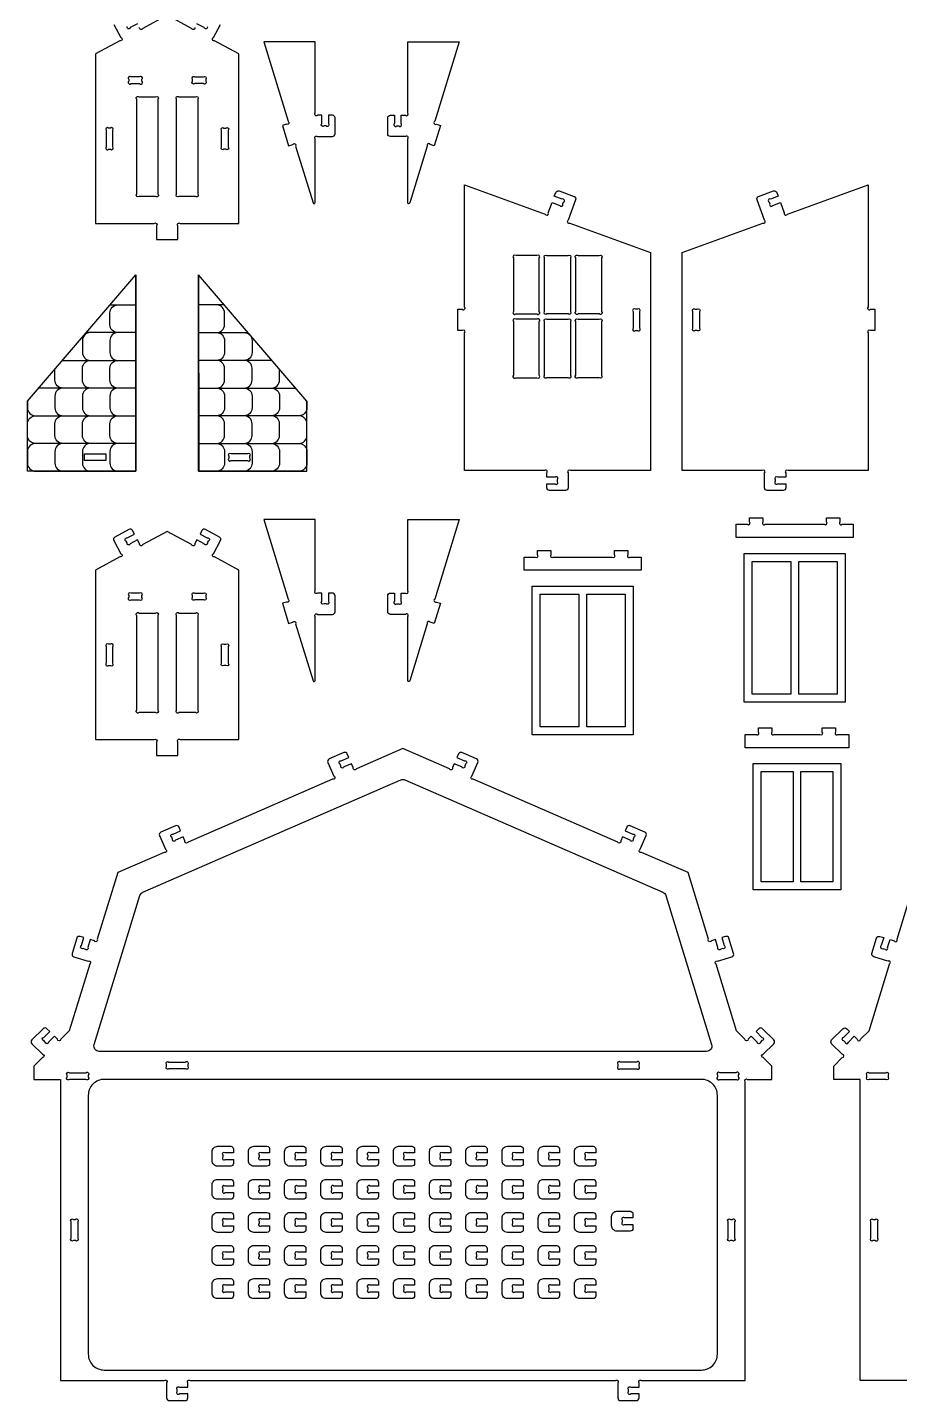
# Model space of a CAD drawing. Extents: x -184 to 976, y 1857 to 2835.
# Drawn here: x -184 to 210, y 1858 to 2479 of the extents above; entities that cross this region are included whole.
import ezdxf

# ---------------------------------------------------------------- set-up
doc = ezdxf.new("R2010")
doc.units = 0
doc.header["$MEASUREMENT"] = 0
doc.layers.add('LAYER1', color=18, linetype='CONTINUOUS')

msp = doc.modelspace()

# ---------------------------------------------------------------- linework, layer by layer
at = {"layer": 'LAYER1'}
for points in [[(-108.69, 2478.76, -1), (-110.13, 2478.33), (-121.17, 2484.3), (-132.21, 2478.33, -1), (-133.65, 2478.76)], [(-145.3, 2480.13), (-142.1, 2474.2, -1), (-142.53, 2472.76), (-153.57, 2466.79), (-153.57, 2390.15), (-127.03, 2390.15, -1), (-125.97, 2389.09), (-125.97, 2382.95), (-116.37, 2382.95), (-116.37, 2389.09, -1), (-115.31, 2390.15), (-88.77, 2390.15), (-88.77, 2466.79), (-99.81, 2472.76, -1), (-100.24, 2474.2), (-97.04, 2480.13, 0.414214)], [(-134.57, 2480.47), (-137.86, 2478.69, -1), (-139.3, 2479.12)], [(-103.04, 2479.12, -1), (-104.48, 2478.69), (-107.77, 2480.47)], [(-135.37, 2340.79), (-143.49, 2340.79, -0.414214), (-147.09, 2344.39), (-147.09, 2349.72, -0.414214), (-143.49, 2353.32), (-135.37, 2353.32)], [(-106.97, 2340.79), (-98.85, 2340.79, 0.414214), (-95.25, 2344.39), (-95.25, 2349.72, 0.414214), (-98.85, 2353.32), (-106.97, 2353.32)], [(-143.49, 2340.79), (-155.91, 2340.79, 0.414214), (-159.51, 2337.19), (-159.51, 2331.87, 0.414214), (-155.91, 2328.27), (-143.49, 2328.27)], [(-143.49, 2340.79), (-155.91, 2340.79, -0.112166), (-157.46, 2341.14)], [(-135.37, 2340.79), (-143.49, 2340.79, 0.414214), (-147.09, 2337.19), (-147.09, 2331.87, 0.414214), (-143.49, 2328.27), (-135.37, 2328.27)], [(-106.97, 2340.79), (-98.85, 2340.79, -0.414214), (-95.25, 2337.19), (-95.25, 2331.87, -0.414214), (-98.85, 2328.27), (-106.97, 2328.27)], [(-98.85, 2340.79), (-86.43, 2340.79, 0.112166), (-84.87, 2341.14)], [(-98.85, 2340.79), (-86.43, 2340.79, -0.414214), (-82.83, 2337.19), (-82.83, 2331.87, -0.414214), (-86.43, 2328.27), (-98.85, 2328.27)], [(-168.52, 2328.26, -0.013073), (-168.33, 2328.27), (-155.91, 2328.27)], [(-168.51, 2328.27, 0.012511), (-168.33, 2328.27), (-155.91, 2328.27)], [(-143.49, 2315.74), (-155.91, 2315.74, -0.414214), (-159.51, 2319.34), (-159.51, 2324.67, -0.414214), (-155.91, 2328.27), (-143.49, 2328.27)], [(-135.37, 2315.74), (-143.49, 2315.74, -0.414214), (-147.09, 2319.34), (-147.09, 2324.67, -0.414214), (-143.49, 2328.27), (-135.37, 2328.27)], [(-106.96, 2315.74), (-98.85, 2315.74, 0.414214), (-95.25, 2319.34), (-95.25, 2324.67, 0.414214), (-98.85, 2328.27), (-106.97, 2328.27)], [(-98.85, 2315.74), (-86.43, 2315.74, 0.414214), (-82.83, 2319.34), (-82.83, 2324.67, 0.414214), (-86.43, 2328.27), (-98.85, 2328.27)], [(-73.82, 2328.26, 0.013073), (-74.01, 2328.27), (-86.43, 2328.27)], [(-73.83, 2328.27, -0.012511), (-74.01, 2328.27), (-86.43, 2328.27)], [(-155.91, 2315.74), (-168.33, 2315.74, -0.414214), (-171.93, 2319.34), (-171.93, 2324.29)], [(-86.43, 2315.74), (-74.01, 2315.74, 0.414214), (-70.41, 2319.34), (-70.41, 2324.29)], [(-155.91, 2315.74), (-168.33, 2315.74, 0.414214), (-171.93, 2312.14), (-171.93, 2306.82, 0.414214), (-168.33, 2303.22), (-155.91, 2303.22)], [(-143.49, 2315.74), (-155.91, 2315.74, 0.414214), (-159.51, 2312.14), (-159.51, 2306.82, 0.414214), (-155.91, 2303.22), (-143.49, 2303.22)], [(-135.37, 2315.74), (-143.49, 2315.74, 0.414214), (-147.09, 2312.14), (-147.09, 2306.82, 0.414214), (-143.49, 2303.22), (-135.38, 2303.22)], [(-106.96, 2315.74), (-98.85, 2315.74, -0.414214), (-95.25, 2312.14), (-95.25, 2306.82, -0.414214), (-98.85, 2303.22), (-106.96, 2303.22)], [(-98.85, 2315.74), (-86.43, 2315.74, -0.414214), (-82.83, 2312.14), (-82.83, 2306.82, -0.414214), (-86.43, 2303.22), (-98.85, 2303.22)], [(-86.43, 2315.74), (-74.01, 2315.74, -0.414214), (-70.41, 2312.14), (-70.41, 2306.82, -0.414214), (-74.01, 2303.22), (-86.43, 2303.22)], [(-184.35, 2309.81), (-184.35, 2306.82, 0.414214), (-180.75, 2303.22), (-168.33, 2303.22)], [(-57.99, 2309.81), (-57.99, 2306.82, -0.414214), (-61.59, 2303.22), (-74.01, 2303.22)], [(-168.33, 2290.7), (-180.75, 2290.7, -0.414214), (-184.35, 2294.3), (-184.35, 2299.62, -0.414214), (-180.75, 2303.22), (-168.33, 2303.22)], [(-166.75, 2290.7), (-168.33, 2290.7, -0.414214), (-171.93, 2294.3), (-171.93, 2299.62, -0.414214), (-168.33, 2303.22), (-155.91, 2303.22)], [(-143.49, 2290.7), (-155.91, 2290.7, -0.414214), (-159.51, 2294.3), (-159.51, 2299.62, -0.414214), (-155.91, 2303.22), (-143.49, 2303.22)], [(-135.38, 2290.7), (-143.49, 2290.7, -0.414214), (-147.09, 2294.3), (-147.09, 2299.62, -0.414214), (-143.49, 2303.22), (-135.38, 2303.22)], [(-106.96, 2290.7), (-98.85, 2290.7, 0.414214), (-95.25, 2294.3), (-95.25, 2299.62, 0.414214), (-98.85, 2303.22), (-106.96, 2303.22)], [(-98.85, 2290.7), (-86.43, 2290.7, 0.414214), (-82.83, 2294.3), (-82.83, 2299.62, 0.414214), (-86.43, 2303.22), (-98.85, 2303.22)], [(-75.58, 2290.7), (-74.01, 2290.7, 0.414214), (-70.41, 2294.3), (-70.41, 2299.62, 0.414214), (-74.01, 2303.22), (-86.43, 2303.22)], [(-74.01, 2290.7), (-61.59, 2290.7, 0.414214), (-57.99, 2294.3), (-57.99, 2299.62, 0.414214), (-61.59, 2303.22), (-74.01, 2303.22)], [(-168.33, 2290.7), (-180.75, 2290.7, 0.414214), (-184.35, 2287.1), (-184.35, 2281.77, 0.414214), (-180.75, 2278.17), (-168.33, 2278.17)], [(-155.91, 2290.7), (-168.33, 2290.7, 0.414214), (-171.93, 2287.1), (-171.93, 2281.77, 0.414214), (-168.33, 2278.17), (-155.91, 2278.17)], [(-143.49, 2290.7), (-155.91, 2290.7, 0.414214), (-159.51, 2287.1), (-159.51, 2281.77, 0.414214), (-155.91, 2278.17), (-143.49, 2278.17)], [(-135.38, 2290.7), (-143.49, 2290.7, 0.414214), (-147.09, 2287.1), (-147.09, 2281.77, 0.414214), (-143.49, 2278.17), (-135.38, 2278.17)], [(-106.96, 2290.7), (-98.85, 2290.7, -0.414214), (-95.25, 2287.1), (-95.25, 2281.77, -0.414214), (-98.85, 2278.17), (-106.95, 2278.17)], [(-98.85, 2290.7), (-86.43, 2290.7, -0.414214), (-82.83, 2287.1), (-82.83, 2281.77, -0.414214), (-86.43, 2278.17), (-98.85, 2278.17)], [(-86.43, 2290.7), (-74.01, 2290.7, -0.414214), (-70.41, 2287.1), (-70.41, 2281.77, -0.414214), (-74.01, 2278.17), (-86.43, 2278.17)], [(-74.01, 2290.7), (-61.59, 2290.7, -0.414214), (-57.99, 2287.1), (-57.99, 2281.77, -0.414214), (-61.59, 2278.17), (-74.01, 2278.17)], [(239.06, 1867.04), (192.13, 1867.04), (192.13, 2003.24), (180.13, 2003.24), (180.13, 2009.24), (183.98, 2013.09, 1), (183.98, 2014.6), (179.21, 2019.36, -0.414214), (179.21, 2021.06), (184.3, 2026.15, -0.414214), (186, 2026.15), (187.27, 2024.87), (184.63, 2022.23, 1), (184.63, 2020.73), (185.25, 2020.11, 1), (186.75, 2020.11), (189.39, 2022.75), (190.76, 2021.38, 1), (192.27, 2021.38), (196.12, 2025.23), (205.35, 2055.35, 1), (204.65, 2056.68), (198.21, 2058.65, -0.414214), (197.41, 2060.15), (199.52, 2067.04, -0.414214), (201.02, 2067.83), (202.74, 2067.31), (201.64, 2063.73, 1), (202.35, 2062.4), (203.18, 2062.15, 1), (204.51, 2062.85), (205.61, 2066.43), (207.46, 2065.86, 1), (208.79, 2066.56), (218.02, 2096.68)]]:
    msp.add_lwpolyline(points, format="xyb", dxfattribs=at)
for points in [[(-77.56, 2472.31), (-66.54, 2436.36, -1), (-67.25, 2435.03), (-69.1, 2434.46), (-66.28, 2425.28), (-64.43, 2425.85, -1), (-63.1, 2425.14), (-55.22, 2399.43, 0.861326), (-54.28, 2399.57), (-54.28, 2428.39, -1), (-53.22, 2429.45), (-46.48, 2429.45, 0.414214), (-45.28, 2430.65), (-45.28, 2437.85, 0.414214), (-46.48, 2439.05), (-48.28, 2439.05), (-48.28, 2435.32, -1), (-49.35, 2434.25), (-50.22, 2434.25, -1), (-51.28, 2435.32), (-51.28, 2439.05), (-53.22, 2439.05, -1), (-54.28, 2440.12), (-54.28, 2472.31)], [(10.82, 2472.31), (-0.2, 2436.36, 1), (0.5, 2435.03), (2.35, 2434.46), (-0.46, 2425.28), (-2.31, 2425.85, 1), (-3.64, 2425.14), (-11.52, 2399.43, -0.861326), (-12.46, 2399.57), (-12.46, 2428.39, 1), (-13.52, 2429.45), (-20.26, 2429.45, -0.414214), (-21.46, 2430.65), (-21.46, 2437.85, -0.414214), (-20.26, 2439.05), (-18.46, 2439.05), (-18.46, 2435.32, 1), (-17.4, 2434.25), (-16.52, 2434.25, 1), (-15.46, 2435.32), (-15.46, 2439.05), (-13.52, 2439.05, 1), (-12.46, 2440.12), (-12.46, 2472.31)], [(-137.51, 2453.37), (-133.63, 2453.37, 1), (-132.57, 2454.44), (-132.57, 2455.31, 1), (-133.63, 2456.37), (-137.51, 2456.37, 1), (-138.57, 2455.31), (-138.57, 2454.44, 1)], [(-108.71, 2456.37), (-104.83, 2456.37, -1), (-103.77, 2455.31), (-103.77, 2454.44, -1), (-104.83, 2453.37), (-108.71, 2453.37, -1), (-109.77, 2454.44), (-109.77, 2455.31, -1)], [(-133.91, 2447.37), (-126.43, 2447.37, -1), (-125.37, 2446.31), (-125.37, 2403.44, -1), (-126.43, 2402.37), (-133.91, 2402.37, -1), (-134.97, 2403.44), (-134.97, 2446.31, -1)], [(-115.91, 2447.37), (-108.43, 2447.37, -1), (-107.37, 2446.31), (-107.37, 2403.44, -1), (-108.43, 2402.37), (-115.91, 2402.37, -1), (-116.97, 2403.44), (-116.97, 2446.31, -1)], [(-148.77, 2432.21), (-148.77, 2424.74, 1), (-147.71, 2423.67), (-146.83, 2423.67, 1), (-145.77, 2424.74), (-145.77, 2432.21, 1), (-146.83, 2433.27), (-147.71, 2433.27, 1)], [(-93.57, 2432.21), (-93.57, 2424.74, -1), (-94.63, 2423.67), (-95.51, 2423.67, -1), (-96.57, 2424.74), (-96.57, 2432.21, -1), (-95.51, 2433.27), (-94.63, 2433.27, -1)], [(50.47, 2272.44), (54.2, 2272.44, 1), (55.27, 2273.5), (55.27, 2274.37, 1), (54.2, 2275.44), (50.47, 2275.44), (50.47, 2277.37, 1), (49.4, 2278.44), (13.27, 2278.44), (13.27, 2340.67, 1), (12.2, 2341.74), (10.27, 2341.74), (10.27, 2351.34), (12.2, 2351.34, 1), (13.27, 2352.4), (13.27, 2407.61), (49.76, 2394.33, 1), (51.12, 2394.97), (52.81, 2399.61), (56.32, 2398.33, 1), (57.68, 2398.96), (57.98, 2399.78, 1), (57.35, 2401.15), (53.83, 2402.43), (54.45, 2404.12, -0.414214), (55.99, 2404.83), (62.75, 2402.37, -0.414214), (63.47, 2400.83), (60.14, 2391.68, 1), (60.78, 2390.32), (97.27, 2377.04), (97.27, 2278.44), (61.13, 2278.44, 1), (60.07, 2277.37), (60.07, 2270.64, -0.414214), (58.87, 2269.44), (51.67, 2269.44, -0.414214), (50.47, 2270.64)], [(198.67, 2341.74), (196.73, 2341.74, 1), (195.67, 2340.67), (195.67, 2278.44), (159.53, 2278.44, 1), (158.47, 2277.37), (158.47, 2275.44), (154.73, 2275.44, 1), (153.67, 2274.37), (153.67, 2273.5, 1), (154.73, 2272.44), (158.47, 2272.44), (158.47, 2270.64, -0.414214), (157.27, 2269.44), (150.07, 2269.44, -0.414214), (148.87, 2270.64), (148.87, 2277.37, 1), (147.8, 2278.44), (111.67, 2278.44), (111.67, 2377.04), (148.16, 2390.32, 1), (148.79, 2391.68), (145.46, 2400.83, -0.414214), (146.18, 2402.37), (152.95, 2404.83, -0.414214), (154.48, 2404.12), (155.1, 2402.43), (151.59, 2401.15, 1), (150.95, 2399.78), (151.25, 2398.96, 1), (152.61, 2398.33), (156.13, 2399.61), (157.81, 2394.97, 1), (159.18, 2394.33), (195.67, 2407.61), (195.67, 2352.4, 1), (196.73, 2351.34), (198.67, 2351.34)], [(35.32, 2374.57), (35.32, 2350.3, 1), (36.38, 2349.24), (45.95, 2349.24, 1), (47.02, 2350.3), (47.02, 2374.57, 1), (45.95, 2375.64), (36.38, 2375.64, 1)], [(50.48, 2375.64), (60.05, 2375.64, -1), (61.12, 2374.57), (61.12, 2350.3, -1), (60.05, 2349.24), (50.48, 2349.24, -1), (49.42, 2350.3), (49.42, 2374.57, -1)], [(75.22, 2374.57), (75.22, 2350.3, -1), (74.15, 2349.24), (64.58, 2349.24, -1), (63.52, 2350.3), (63.52, 2374.57, -1), (64.58, 2375.64), (74.15, 2375.64, -1)], [(35.32, 2345.77), (35.32, 2321.5, 1), (36.38, 2320.44), (45.95, 2320.44, 1), (47.02, 2321.5), (47.02, 2345.77, 1), (45.95, 2346.84), (36.38, 2346.84, 1)], [(50.48, 2346.84), (60.05, 2346.84, -1), (61.12, 2345.77), (61.12, 2321.5, -1), (60.05, 2320.44), (50.48, 2320.44, -1), (49.42, 2321.5), (49.42, 2345.77, -1)], [(75.22, 2345.77), (75.22, 2321.5, -1), (74.15, 2320.44), (64.58, 2320.44, -1), (63.52, 2321.5), (63.52, 2345.77, -1), (64.58, 2346.84), (74.15, 2346.84, -1)], [(89.47, 2350.27), (89.47, 2342.8, 1), (90.53, 2341.74), (91.4, 2341.74, 1), (92.47, 2342.8), (92.47, 2350.27, 1), (91.4, 2351.34), (90.53, 2351.34, 1)], [(119.47, 2350.27), (119.47, 2342.8, -1), (118.4, 2341.74), (117.53, 2341.74, -1), (116.47, 2342.8), (116.47, 2350.27, -1), (117.53, 2351.34), (118.4, 2351.34, -1)], [(-93.36, 2284.91), (-93.36, 2284.04, 1), (-92.3, 2282.97), (-84.83, 2282.97, 1), (-83.76, 2284.04), (-83.76, 2284.91, 1), (-84.83, 2285.97), (-92.3, 2285.97, 1)], [(-77.56, 2256.31), (-66.54, 2220.36, -1), (-67.25, 2219.03), (-69.1, 2218.46), (-66.28, 2209.28), (-64.43, 2209.85, -1), (-63.1, 2209.14), (-55.22, 2183.43, 0.861326), (-54.28, 2183.57), (-54.28, 2212.39, -1), (-53.22, 2213.45), (-46.48, 2213.45, 0.414214), (-45.28, 2214.65), (-45.28, 2221.85, 0.414214), (-46.48, 2223.05), (-48.28, 2223.05), (-48.28, 2219.32, -1), (-49.35, 2218.25), (-50.22, 2218.25, -1), (-51.28, 2219.32), (-51.28, 2223.05), (-53.22, 2223.05, -1), (-54.28, 2224.12), (-54.28, 2256.31)], [(10.82, 2256.31), (-0.2, 2220.36, 1), (0.5, 2219.03), (2.35, 2218.46), (-0.46, 2209.28), (-2.31, 2209.85, 1), (-3.64, 2209.14), (-11.52, 2183.43, -0.861326), (-12.46, 2183.57), (-12.46, 2212.39, 1), (-13.52, 2213.45), (-20.26, 2213.45, -0.414214), (-21.46, 2214.65), (-21.46, 2221.85, -0.414214), (-20.26, 2223.05), (-18.46, 2223.05), (-18.46, 2219.32, 1), (-17.4, 2218.25), (-16.52, 2218.25, 1), (-15.46, 2219.32), (-15.46, 2223.05), (-13.52, 2223.05, 1), (-12.46, 2224.12), (-12.46, 2256.31)], [(148.1, 2257.15), (148.1, 2255.21, 1), (149.16, 2254.15), (175.83, 2254.15, 1), (176.9, 2255.21), (176.9, 2257.15), (182.9, 2257.15), (182.9, 2255.21, 1), (183.96, 2254.15), (188.9, 2254.15), (188.9, 2248.15), (136.1, 2248.15), (136.1, 2254.15), (141.03, 2254.15, 1), (142.1, 2255.21), (142.1, 2257.15)], [(-107.77, 2247.11), (-108.69, 2245.41, -1), (-110.13, 2244.98), (-121.17, 2250.94), (-132.21, 2244.98, -1), (-133.65, 2245.41), (-134.57, 2247.11), (-137.86, 2245.33, -1), (-139.3, 2245.76), (-139.71, 2246.53, -1), (-139.28, 2247.97), (-136, 2249.75), (-136.85, 2251.33, 0.414214), (-138.48, 2251.82), (-144.81, 2248.4, 0.414214), (-145.3, 2246.77), (-142.1, 2240.84, -1), (-142.53, 2239.4), (-153.57, 2233.44), (-153.57, 2156.8), (-127.03, 2156.8, -1), (-125.97, 2155.73), (-125.97, 2149.6), (-116.37, 2149.6), (-116.37, 2155.73, -1), (-115.31, 2156.8), (-88.77, 2156.8), (-88.77, 2233.44), (-99.81, 2239.4, -1), (-100.24, 2240.84), (-97.04, 2246.77, 0.414214), (-97.53, 2248.4), (-103.86, 2251.82, 0.414214), (-105.49, 2251.33), (-106.34, 2249.75), (-103.05, 2247.97, -1), (-102.62, 2246.53), (-103.04, 2245.76, -1), (-104.48, 2245.33)], [(52.27, 2242.36), (52.27, 2240.42, 1), (53.33, 2239.36), (80, 2239.36, 1), (81.07, 2240.42), (81.07, 2242.36), (87.07, 2242.36), (87.07, 2240.42, 1), (88.13, 2239.36), (93.07, 2239.36), (93.07, 2233.36), (40.27, 2233.36), (40.27, 2239.36), (45.2, 2239.36, 1), (46.27, 2240.42), (46.27, 2242.36)], [(-137.51, 2220.02), (-133.63, 2220.02, 1), (-132.57, 2221.08), (-132.57, 2221.96, 1), (-133.63, 2223.02), (-137.51, 2223.02, 1), (-138.57, 2221.96), (-138.57, 2221.08, 1)], [(-108.71, 2223.02), (-104.83, 2223.02, -1), (-103.77, 2221.96), (-103.77, 2221.08, -1), (-104.83, 2220.02), (-108.71, 2220.02, -1), (-109.77, 2221.08), (-109.77, 2221.96, -1)], [(-133.91, 2214.02), (-126.43, 2214.02, -1), (-125.37, 2212.96), (-125.37, 2170.08, -1), (-126.43, 2169.02), (-133.91, 2169.02, -1), (-134.97, 2170.08), (-134.97, 2212.96, -1)], [(-115.91, 2214.02), (-108.43, 2214.02, -1), (-107.37, 2212.96), (-107.37, 2170.08, -1), (-108.43, 2169.02), (-115.91, 2169.02, -1), (-116.97, 2170.08), (-116.97, 2212.96, -1)], [(-148.77, 2198.85), (-148.77, 2191.38, 1), (-147.71, 2190.32), (-146.83, 2190.32, 1), (-145.77, 2191.38), (-145.77, 2198.85, 1), (-146.83, 2199.92), (-147.71, 2199.92, 1)], [(-93.57, 2198.85), (-93.57, 2191.38, -1), (-94.63, 2190.32), (-95.51, 2190.32, -1), (-96.57, 2191.38), (-96.57, 2198.85, -1), (-95.51, 2199.92), (-94.63, 2199.92, -1)], [(152.14, 2162.17), (152.14, 2160.24, 1), (153.2, 2159.17), (173.88, 2159.17, 1), (174.94, 2160.24), (174.94, 2162.17), (180.94, 2162.17), (180.94, 2160.24, 1), (182, 2159.17), (186.94, 2159.17), (186.94, 2153.17), (140.14, 2153.17), (140.14, 2159.17), (145.08, 2159.17, 1), (146.14, 2160.24), (146.14, 2162.17)], [(-169.44, 1867.04), (-122.5, 1867.04, -1), (-121.44, 1865.98), (-121.44, 1859.24, 0.414214), (-120.24, 1858.04), (-113.04, 1858.04, 0.414214), (-111.84, 1859.24), (-111.84, 1861.04), (-115.57, 1861.04, -1), (-116.64, 1862.1), (-116.64, 1862.98, -1), (-115.57, 1864.04), (-111.84, 1864.04), (-111.84, 1865.98, -1), (-110.77, 1867.04), (81.5, 1867.04, -1), (82.56, 1865.98), (82.56, 1859.24, 0.414214), (83.76, 1858.04), (90.96, 1858.04, 0.414214), (92.16, 1859.24), (92.16, 1861.04), (88.43, 1861.04, -1), (87.36, 1862.1), (87.36, 1862.98, -1), (88.43, 1864.04), (92.16, 1864.04), (92.16, 1865.98, -1), (93.23, 1867.04), (140.16, 1867.04), (140.16, 2002.18, -1), (141.23, 2003.24), (152.16, 2003.24), (152.16, 2009.24), (148.31, 2013.09, -1), (148.31, 2014.6), (153.08, 2019.36, 0.414214), (153.08, 2021.06), (147.99, 2026.15, 0.414214), (146.29, 2026.15), (145.02, 2024.87), (147.66, 2022.23, -1), (147.66, 2020.73), (147.04, 2020.11, -1), (145.54, 2020.11), (142.89, 2022.75), (141.52, 2021.38, -1), (140.02, 2021.38), (136.17, 2025.23), (126.94, 2055.35, -1), (127.64, 2056.68), (134.08, 2058.65, 0.414214), (134.88, 2060.15), (132.77, 2067.04, 0.414214), (131.27, 2067.83), (129.55, 2067.31), (130.64, 2063.73, -1), (129.94, 2062.4), (129.1, 2062.15, -1), (127.78, 2062.85), (126.68, 2066.43), (124.83, 2065.86, -1), (123.5, 2066.56), (114.27, 2096.68), (93.23, 2105.83, -1), (92.68, 2107.23), (95.37, 2113.41, 0.414214), (94.75, 2114.99), (88.15, 2117.86, 0.414214), (86.57, 2117.24), (85.85, 2115.58), (89.28, 2114.09, -1), (89.83, 2112.7), (89.48, 2111.89, -1), (88.08, 2111.34), (84.65, 2112.83), (83.88, 2111.06, -1), (82.48, 2110.51), (17.15, 2138.92, -1), (16.6, 2140.32), (19.29, 2146.5, 0.414214), (18.66, 2148.08), (12.06, 2150.95, 0.414214), (10.48, 2150.33), (9.77, 2148.68), (13.19, 2147.19, -1), (13.74, 2145.79), (13.39, 2144.99, -1), (12, 2144.44), (8.57, 2145.93), (7.8, 2144.15, -1), (6.4, 2143.6), (-14.64, 2152.75), (-35.67, 2143.6, -1), (-37.07, 2144.15), (-37.84, 2145.93), (-41.27, 2144.44, -1), (-42.67, 2144.99), (-43.02, 2145.79, -1), (-42.46, 2147.19), (-39.04, 2148.68), (-39.76, 2150.33, 0.414214), (-41.33, 2150.95), (-47.94, 2148.08, 0.414214), (-48.56, 2146.5), (-45.87, 2140.32, -1), (-46.42, 2138.92), (-111.75, 2110.51, -1), (-113.15, 2111.06), (-113.93, 2112.83), (-117.35, 2111.34, -1), (-118.75, 2111.89), (-119.1, 2112.7, -1), (-118.55, 2114.09), (-115.12, 2115.58), (-115.84, 2117.24, 0.414214), (-117.42, 2117.86), (-124.02, 2114.99, 0.414214), (-124.64, 2113.41), (-121.96, 2107.23, -1), (-122.51, 2105.83), (-143.54, 2096.68), (-152.77, 2066.56, -1), (-154.1, 2065.86), (-155.95, 2066.43), (-157.05, 2062.85, -1), (-158.38, 2062.15), (-159.21, 2062.4, -1), (-159.92, 2063.73), (-158.82, 2067.31), (-160.54, 2067.83, 0.414214), (-162.04, 2067.04), (-164.15, 2060.15, 0.414214), (-163.36, 2058.65), (-156.92, 2056.68, -1), (-156.21, 2055.35), (-165.44, 2025.23), (-169.29, 2021.38, -1), (-170.8, 2021.38), (-172.17, 2022.75), (-174.81, 2020.11, -1), (-176.31, 2020.11), (-176.93, 2020.73, -1), (-176.93, 2022.23), (-174.29, 2024.87), (-175.56, 2026.15, 0.414214), (-177.26, 2026.15), (-182.35, 2021.06, 0.414214), (-182.35, 2019.36), (-177.59, 2014.6, -1), (-177.59, 2013.09), (-181.44, 2009.24), (-181.44, 2003.24), (-169.44, 2003.24)], [(122.63, 2015.84), (-151.9, 2015.84, -0.504278), (-154.19, 2018.94), (-133.52, 2086.38, -0.219181), (-132.18, 2087.88), (-15.59, 2138.59, -0.208056), (-13.68, 2138.59), (102.91, 2087.88, -0.219181), (104.25, 2086.38), (124.92, 2018.94, -0.504278)], [(-120.37, 2011.04), (-112.9, 2011.04, -1), (-111.84, 2009.98), (-111.84, 2009.1, -1), (-112.9, 2008.04), (-120.37, 2008.04, -1), (-121.44, 2009.1), (-121.44, 2009.98, -1)], [(82.56, 2009.98), (82.56, 2009.1, 1), (83.63, 2008.04), (91.1, 2008.04, 1), (92.16, 2009.1), (92.16, 2009.98, 1), (91.1, 2011.04), (83.63, 2011.04, 1)], [(-165.37, 2006.24), (-157.9, 2006.24, -1), (-156.84, 2005.18), (-156.84, 2004.3, -1), (-157.9, 2003.24), (-165.37, 2003.24, -1), (-166.44, 2004.3), (-166.44, 2005.18, -1)], [(136.1, 2006.24), (128.63, 2006.24, 1), (127.56, 2005.18), (127.56, 2004.3, 1), (128.63, 2003.24), (136.1, 2003.24, 1), (137.16, 2004.3), (137.16, 2005.18, 1)], [(196.19, 2006.24), (203.66, 2006.24, -1), (204.73, 2005.18), (204.73, 2004.3, -1), (203.66, 2003.24), (196.19, 2003.24, -1), (195.13, 2004.3), (195.13, 2005.18, -1)], [(120.36, 2003.24), (-149.64, 2003.24, 0.414214), (-156.84, 1996.04), (-156.84, 1879.04, 0.414214), (-149.64, 1871.84), (120.36, 1871.84, 0.414214), (127.56, 1879.04), (127.56, 1996.04, 0.414214)], [(-92.44, 1963.98), (-98.44, 1963.98, -0.414214), (-100.84, 1966.38), (-100.84, 1970.58, -0.414214), (-98.44, 1972.98), (-92.44, 1972.98, -0.414214), (-91.24, 1971.78), (-91.24, 1969.98), (-94.98, 1969.98, 1), (-96.04, 1968.92), (-96.04, 1968.05, 1), (-94.98, 1966.98), (-91.24, 1966.98), (-91.24, 1965.18, -0.414214)], [(-76.06, 1963.98), (-82.06, 1963.98, -0.414214), (-84.46, 1966.38), (-84.46, 1970.58, -0.414214), (-82.06, 1972.98), (-76.06, 1972.98, -0.414214), (-74.86, 1971.78), (-74.86, 1969.98), (-78.6, 1969.98, 1), (-79.66, 1968.92), (-79.66, 1968.05, 1), (-78.6, 1966.98), (-74.86, 1966.98), (-74.86, 1965.18, -0.414214)], [(-59.68, 1963.98), (-65.68, 1963.98, -0.414214), (-68.08, 1966.38), (-68.08, 1970.58, -0.414214), (-65.68, 1972.98), (-59.68, 1972.98, -0.414214), (-58.48, 1971.78), (-58.48, 1969.98), (-62.22, 1969.98, 1), (-63.28, 1968.92), (-63.28, 1968.05, 1), (-62.22, 1966.98), (-58.48, 1966.98), (-58.48, 1965.18, -0.414214)], [(-43.3, 1963.98), (-49.3, 1963.98, -0.414214), (-51.7, 1966.38), (-51.7, 1970.58, -0.414214), (-49.3, 1972.98), (-43.3, 1972.98, -0.414214), (-42.1, 1971.78), (-42.1, 1969.98), (-45.84, 1969.98, 1), (-46.9, 1968.92), (-46.9, 1968.05, 1), (-45.84, 1966.98), (-42.1, 1966.98), (-42.1, 1965.18, -0.414214)], [(-26.92, 1963.98), (-32.92, 1963.98, -0.414214), (-35.32, 1966.38), (-35.32, 1970.58, -0.414214), (-32.92, 1972.98), (-26.92, 1972.98, -0.414214), (-25.72, 1971.78), (-25.72, 1969.98), (-29.46, 1969.98, 1), (-30.52, 1968.92), (-30.52, 1968.05, 1), (-29.46, 1966.98), (-25.72, 1966.98), (-25.72, 1965.18, -0.414214)], [(-10.54, 1963.98), (-16.54, 1963.98, -0.414214), (-18.94, 1966.38), (-18.94, 1970.58, -0.414214), (-16.54, 1972.98), (-10.54, 1972.98, -0.414214), (-9.34, 1971.78), (-9.34, 1969.98), (-13.08, 1969.98, 1), (-14.14, 1968.92), (-14.14, 1968.05, 1), (-13.08, 1966.98), (-9.34, 1966.98), (-9.34, 1965.18, -0.414214)], [(5.84, 1963.98), (-0.16, 1963.98, -0.414214), (-2.56, 1966.38), (-2.56, 1970.58, -0.414214), (-0.16, 1972.98), (5.84, 1972.98, -0.414214), (7.04, 1971.78), (7.04, 1969.98), (3.3, 1969.98, 1), (2.24, 1968.92), (2.24, 1968.05, 1), (3.3, 1966.98), (7.04, 1966.98), (7.04, 1965.18, -0.414214)], [(22.22, 1963.98), (16.22, 1963.98, -0.414214), (13.82, 1966.38), (13.82, 1970.58, -0.414214), (16.22, 1972.98), (22.22, 1972.98, -0.414214), (23.42, 1971.78), (23.42, 1969.98), (19.68, 1969.98, 1), (18.62, 1968.92), (18.62, 1968.05, 1), (19.68, 1966.98), (23.42, 1966.98), (23.42, 1965.18, -0.414214)], [(38.6, 1963.98), (32.6, 1963.98, -0.414214), (30.2, 1966.38), (30.2, 1970.58, -0.414214), (32.6, 1972.98), (38.6, 1972.98, -0.414214), (39.8, 1971.78), (39.8, 1969.98), (36.06, 1969.98, 1), (35, 1968.92), (35, 1968.05, 1), (36.06, 1966.98), (39.8, 1966.98), (39.8, 1965.18, -0.414214)], [(54.98, 1963.98), (48.98, 1963.98, -0.414214), (46.58, 1966.38), (46.58, 1970.58, -0.414214), (48.98, 1972.98), (54.98, 1972.98, -0.414214), (56.18, 1971.78), (56.18, 1969.98), (52.44, 1969.98, 1), (51.38, 1968.92), (51.38, 1968.05, 1), (52.44, 1966.98), (56.18, 1966.98), (56.18, 1965.18, -0.414214)], [(71.36, 1963.98), (65.36, 1963.98, -0.414214), (62.96, 1966.38), (62.96, 1970.58, -0.414214), (65.36, 1972.98), (71.36, 1972.98, -0.414214), (72.56, 1971.78), (72.56, 1969.98), (68.82, 1969.98, 1), (67.76, 1968.92), (67.76, 1968.05, 1), (68.82, 1966.98), (72.56, 1966.98), (72.56, 1965.18, -0.414214)], [(-92.44, 1949.02), (-98.44, 1949.02, -0.414214), (-100.84, 1951.42), (-100.84, 1955.62, -0.414214), (-98.44, 1958.02), (-92.44, 1958.02, -0.414214), (-91.24, 1956.82), (-91.24, 1955.02), (-94.98, 1955.02, 1), (-96.04, 1953.96), (-96.04, 1953.09, 1), (-94.98, 1952.02), (-91.24, 1952.02), (-91.24, 1950.22, -0.414214)], [(-76.06, 1949.02), (-82.06, 1949.02, -0.414214), (-84.46, 1951.42), (-84.46, 1955.62, -0.414214), (-82.06, 1958.02), (-76.06, 1958.02, -0.414214), (-74.86, 1956.82), (-74.86, 1955.02), (-78.6, 1955.02, 1), (-79.66, 1953.96), (-79.66, 1953.09, 1), (-78.6, 1952.02), (-74.86, 1952.02), (-74.86, 1950.22, -0.414214)], [(-59.68, 1949.02), (-65.68, 1949.02, -0.414214), (-68.08, 1951.42), (-68.08, 1955.62, -0.414214), (-65.68, 1958.02), (-59.68, 1958.02, -0.414214), (-58.48, 1956.82), (-58.48, 1955.02), (-62.22, 1955.02, 1), (-63.28, 1953.96), (-63.28, 1953.09, 1), (-62.22, 1952.02), (-58.48, 1952.02), (-58.48, 1950.22, -0.414214)], [(-43.3, 1949.02), (-49.3, 1949.02, -0.414214), (-51.7, 1951.42), (-51.7, 1955.62, -0.414214), (-49.3, 1958.02), (-43.3, 1958.02, -0.414214), (-42.1, 1956.82), (-42.1, 1955.02), (-45.84, 1955.02, 1), (-46.9, 1953.96), (-46.9, 1953.09, 1), (-45.84, 1952.02), (-42.1, 1952.02), (-42.1, 1950.22, -0.414214)], [(-26.92, 1949.02), (-32.92, 1949.02, -0.414214), (-35.32, 1951.42), (-35.32, 1955.62, -0.414214), (-32.92, 1958.02), (-26.92, 1958.02, -0.414214), (-25.72, 1956.82), (-25.72, 1955.02), (-29.46, 1955.02, 1), (-30.52, 1953.96), (-30.52, 1953.09, 1), (-29.46, 1952.02), (-25.72, 1952.02), (-25.72, 1950.22, -0.414214)], [(-10.54, 1949.02), (-16.54, 1949.02, -0.414214), (-18.94, 1951.42), (-18.94, 1955.62, -0.414214), (-16.54, 1958.02), (-10.54, 1958.02, -0.414214), (-9.34, 1956.82), (-9.34, 1955.02), (-13.08, 1955.02, 1), (-14.14, 1953.96), (-14.14, 1953.09, 1), (-13.08, 1952.02), (-9.34, 1952.02), (-9.34, 1950.22, -0.414214)], [(5.84, 1949.02), (-0.16, 1949.02, -0.414214), (-2.56, 1951.42), (-2.56, 1955.62, -0.414214), (-0.16, 1958.02), (5.84, 1958.02, -0.414214), (7.04, 1956.82), (7.04, 1955.02), (3.3, 1955.02, 1), (2.24, 1953.96), (2.24, 1953.09, 1), (3.3, 1952.02), (7.04, 1952.02), (7.04, 1950.22, -0.414214)], [(22.22, 1949.02), (16.22, 1949.02, -0.414214), (13.82, 1951.42), (13.82, 1955.62, -0.414214), (16.22, 1958.02), (22.22, 1958.02, -0.414214), (23.42, 1956.82), (23.42, 1955.02), (19.68, 1955.02, 1), (18.62, 1953.96), (18.62, 1953.09, 1), (19.68, 1952.02), (23.42, 1952.02), (23.42, 1950.22, -0.414214)], [(38.6, 1949.02), (32.6, 1949.02, -0.414214), (30.2, 1951.42), (30.2, 1955.62, -0.414214), (32.6, 1958.02), (38.6, 1958.02, -0.414214), (39.8, 1956.82), (39.8, 1955.02), (36.06, 1955.02, 1), (35, 1953.96), (35, 1953.09, 1), (36.06, 1952.02), (39.8, 1952.02), (39.8, 1950.22, -0.414214)], [(54.98, 1949.02), (48.98, 1949.02, -0.414214), (46.58, 1951.42), (46.58, 1955.62, -0.414214), (48.98, 1958.02), (54.98, 1958.02, -0.414214), (56.18, 1956.82), (56.18, 1955.02), (52.44, 1955.02, 1), (51.38, 1953.96), (51.38, 1953.09, 1), (52.44, 1952.02), (56.18, 1952.02), (56.18, 1950.22, -0.414214)], [(71.36, 1949.02), (65.36, 1949.02, -0.414214), (62.96, 1951.42), (62.96, 1955.62, -0.414214), (65.36, 1958.02), (71.36, 1958.02, -0.414214), (72.56, 1956.82), (72.56, 1955.02), (68.82, 1955.02, 1), (67.76, 1953.96), (67.76, 1953.09, 1), (68.82, 1952.02), (72.56, 1952.02), (72.56, 1950.22, -0.414214)], [(-92.44, 1934.06), (-98.44, 1934.06, -0.414214), (-100.84, 1936.46), (-100.84, 1940.66, -0.414214), (-98.44, 1943.06), (-92.44, 1943.06, -0.414214), (-91.24, 1941.86), (-91.24, 1940.06), (-94.98, 1940.06, 1), (-96.04, 1939), (-96.04, 1938.13, 1), (-94.98, 1937.06), (-91.24, 1937.06), (-91.24, 1935.26, -0.414214)], [(-76.06, 1934.06), (-82.06, 1934.06, -0.414214), (-84.46, 1936.46), (-84.46, 1940.66, -0.414214), (-82.06, 1943.06), (-76.06, 1943.06, -0.414214), (-74.86, 1941.86), (-74.86, 1940.06), (-78.6, 1940.06, 1), (-79.66, 1939), (-79.66, 1938.13, 1), (-78.6, 1937.06), (-74.86, 1937.06), (-74.86, 1935.26, -0.414214)], [(-59.68, 1934.06), (-65.68, 1934.06, -0.414214), (-68.08, 1936.46), (-68.08, 1940.66, -0.414214), (-65.68, 1943.06), (-59.68, 1943.06, -0.414214), (-58.48, 1941.86), (-58.48, 1940.06), (-62.22, 1940.06, 1), (-63.28, 1939), (-63.28, 1938.13, 1), (-62.22, 1937.06), (-58.48, 1937.06), (-58.48, 1935.26, -0.414214)], [(-43.3, 1934.06), (-49.3, 1934.06, -0.414214), (-51.7, 1936.46), (-51.7, 1940.66, -0.414214), (-49.3, 1943.06), (-43.3, 1943.06, -0.414214), (-42.1, 1941.86), (-42.1, 1940.06), (-45.84, 1940.06, 1), (-46.9, 1939), (-46.9, 1938.13, 1), (-45.84, 1937.06), (-42.1, 1937.06), (-42.1, 1935.26, -0.414214)], [(-26.92, 1934.06), (-32.92, 1934.06, -0.414214), (-35.32, 1936.46), (-35.32, 1940.66, -0.414214), (-32.92, 1943.06), (-26.92, 1943.06, -0.414214), (-25.72, 1941.86), (-25.72, 1940.06), (-29.46, 1940.06, 1), (-30.52, 1939), (-30.52, 1938.13, 1), (-29.46, 1937.06), (-25.72, 1937.06), (-25.72, 1935.26, -0.414214)], [(-10.54, 1934.06), (-16.54, 1934.06, -0.414214), (-18.94, 1936.46), (-18.94, 1940.66, -0.414214), (-16.54, 1943.06), (-10.54, 1943.06, -0.414214), (-9.34, 1941.86), (-9.34, 1940.06), (-13.08, 1940.06, 1), (-14.14, 1939), (-14.14, 1938.13, 1), (-13.08, 1937.06), (-9.34, 1937.06), (-9.34, 1935.26, -0.414214)], [(5.84, 1934.06), (-0.16, 1934.06, -0.414214), (-2.56, 1936.46), (-2.56, 1940.66, -0.414214), (-0.16, 1943.06), (5.84, 1943.06, -0.414214), (7.04, 1941.86), (7.04, 1940.06), (3.3, 1940.06, 1), (2.24, 1939), (2.24, 1938.13, 1), (3.3, 1937.06), (7.04, 1937.06), (7.04, 1935.26, -0.414214)], [(22.22, 1934.06), (16.22, 1934.06, -0.414214), (13.82, 1936.46), (13.82, 1940.66, -0.414214), (16.22, 1943.06), (22.22, 1943.06, -0.414214), (23.42, 1941.86), (23.42, 1940.06), (19.68, 1940.06, 1), (18.62, 1939), (18.62, 1938.13, 1), (19.68, 1937.06), (23.42, 1937.06), (23.42, 1935.26, -0.414214)], [(38.6, 1934.06), (32.6, 1934.06, -0.414214), (30.2, 1936.46), (30.2, 1940.66, -0.414214), (32.6, 1943.06), (38.6, 1943.06, -0.414214), (39.8, 1941.86), (39.8, 1940.06), (36.06, 1940.06, 1), (35, 1939), (35, 1938.13, 1), (36.06, 1937.06), (39.8, 1937.06), (39.8, 1935.26, -0.414214)], [(54.98, 1934.06), (48.98, 1934.06, -0.414214), (46.58, 1936.46), (46.58, 1940.66, -0.414214), (48.98, 1943.06), (54.98, 1943.06, -0.414214), (56.18, 1941.86), (56.18, 1940.06), (52.44, 1940.06, 1), (51.38, 1939), (51.38, 1938.13, 1), (52.44, 1937.06), (56.18, 1937.06), (56.18, 1935.26, -0.414214)], [(71.36, 1934.06), (65.36, 1934.06, -0.414214), (62.96, 1936.46), (62.96, 1940.66, -0.414214), (65.36, 1943.06), (71.36, 1943.06, -0.414214), (72.56, 1941.86), (72.56, 1940.06), (68.82, 1940.06, 1), (67.76, 1939), (67.76, 1938.13, 1), (68.82, 1937.06), (72.56, 1937.06), (72.56, 1935.26, -0.414214)], [(88.15, 1934.61), (82.15, 1934.61, -0.414214), (79.75, 1937.01), (79.75, 1941.21, -0.414214), (82.15, 1943.61), (88.15, 1943.61, -0.414214), (89.35, 1942.41), (89.35, 1940.61), (85.62, 1940.61, 1), (84.55, 1939.55), (84.55, 1938.67, 1), (85.62, 1937.61), (89.35, 1937.61), (89.35, 1935.81, -0.414214)], [(-161.64, 1938.88), (-161.64, 1931.4, -1), (-162.7, 1930.34), (-163.57, 1930.34, -1), (-164.64, 1931.4), (-164.64, 1938.88, -1), (-163.57, 1939.94), (-162.7, 1939.94, -1)], [(135.36, 1938.88), (135.36, 1931.4, -1), (134.3, 1930.34), (133.43, 1930.34, -1), (132.36, 1931.4), (132.36, 1938.88, -1), (133.43, 1939.94), (134.3, 1939.94, -1)], [(199.93, 1938.88), (199.93, 1931.4, -1), (198.86, 1930.34), (197.99, 1930.34, -1), (196.93, 1931.4), (196.93, 1938.88, -1), (197.99, 1939.94), (198.86, 1939.94, -1)], [(-92.44, 1919.1), (-98.44, 1919.1, -0.414214), (-100.84, 1921.5), (-100.84, 1925.7, -0.414214), (-98.44, 1928.1), (-92.44, 1928.1, -0.414214), (-91.24, 1926.9), (-91.24, 1925.1), (-94.98, 1925.1, 1), (-96.04, 1924.04), (-96.04, 1923.17, 1), (-94.98, 1922.1), (-91.24, 1922.1), (-91.24, 1920.3, -0.414214)], [(-76.06, 1919.1), (-82.06, 1919.1, -0.414214), (-84.46, 1921.5), (-84.46, 1925.7, -0.414214), (-82.06, 1928.1), (-76.06, 1928.1, -0.414214), (-74.86, 1926.9), (-74.86, 1925.1), (-78.6, 1925.1, 1), (-79.66, 1924.04), (-79.66, 1923.17, 1), (-78.6, 1922.1), (-74.86, 1922.1), (-74.86, 1920.3, -0.414214)], [(-59.68, 1919.1), (-65.68, 1919.1, -0.414214), (-68.08, 1921.5), (-68.08, 1925.7, -0.414214), (-65.68, 1928.1), (-59.68, 1928.1, -0.414214), (-58.48, 1926.9), (-58.48, 1925.1), (-62.22, 1925.1, 1), (-63.28, 1924.04), (-63.28, 1923.17, 1), (-62.22, 1922.1), (-58.48, 1922.1), (-58.48, 1920.3, -0.414214)], [(-43.3, 1919.1), (-49.3, 1919.1, -0.414214), (-51.7, 1921.5), (-51.7, 1925.7, -0.414214), (-49.3, 1928.1), (-43.3, 1928.1, -0.414214), (-42.1, 1926.9), (-42.1, 1925.1), (-45.84, 1925.1, 1), (-46.9, 1924.04), (-46.9, 1923.17, 1), (-45.84, 1922.1), (-42.1, 1922.1), (-42.1, 1920.3, -0.414214)], [(-26.92, 1919.1), (-32.92, 1919.1, -0.414214), (-35.32, 1921.5), (-35.32, 1925.7, -0.414214), (-32.92, 1928.1), (-26.92, 1928.1, -0.414214), (-25.72, 1926.9), (-25.72, 1925.1), (-29.46, 1925.1, 1), (-30.52, 1924.04), (-30.52, 1923.17, 1), (-29.46, 1922.1), (-25.72, 1922.1), (-25.72, 1920.3, -0.414214)], [(-10.54, 1919.1), (-16.54, 1919.1, -0.414214), (-18.94, 1921.5), (-18.94, 1925.7, -0.414214), (-16.54, 1928.1), (-10.54, 1928.1, -0.414214), (-9.34, 1926.9), (-9.34, 1925.1), (-13.08, 1925.1, 1), (-14.14, 1924.04), (-14.14, 1923.17, 1), (-13.08, 1922.1), (-9.34, 1922.1), (-9.34, 1920.3, -0.414214)], [(5.84, 1919.1), (-0.16, 1919.1, -0.414214), (-2.56, 1921.5), (-2.56, 1925.7, -0.414214), (-0.16, 1928.1), (5.84, 1928.1, -0.414214), (7.04, 1926.9), (7.04, 1925.1), (3.3, 1925.1, 1), (2.24, 1924.04), (2.24, 1923.17, 1), (3.3, 1922.1), (7.04, 1922.1), (7.04, 1920.3, -0.414214)], [(22.22, 1919.1), (16.22, 1919.1, -0.414214), (13.82, 1921.5), (13.82, 1925.7, -0.414214), (16.22, 1928.1), (22.22, 1928.1, -0.414214), (23.42, 1926.9), (23.42, 1925.1), (19.68, 1925.1, 1), (18.62, 1924.04), (18.62, 1923.17, 1), (19.68, 1922.1), (23.42, 1922.1), (23.42, 1920.3, -0.414214)], [(38.6, 1919.1), (32.6, 1919.1, -0.414214), (30.2, 1921.5), (30.2, 1925.7, -0.414214), (32.6, 1928.1), (38.6, 1928.1, -0.414214), (39.8, 1926.9), (39.8, 1925.1), (36.06, 1925.1, 1), (35, 1924.04), (35, 1923.17, 1), (36.06, 1922.1), (39.8, 1922.1), (39.8, 1920.3, -0.414214)], [(54.98, 1919.1), (48.98, 1919.1, -0.414214), (46.58, 1921.5), (46.58, 1925.7, -0.414214), (48.98, 1928.1), (54.98, 1928.1, -0.414214), (56.18, 1926.9), (56.18, 1925.1), (52.44, 1925.1, 1), (51.38, 1924.04), (51.38, 1923.17, 1), (52.44, 1922.1), (56.18, 1922.1), (56.18, 1920.3, -0.414214)], [(71.36, 1919.1), (65.36, 1919.1, -0.414214), (62.96, 1921.5), (62.96, 1925.7, -0.414214), (65.36, 1928.1), (71.36, 1928.1, -0.414214), (72.56, 1926.9), (72.56, 1925.1), (68.82, 1925.1, 1), (67.76, 1924.04), (67.76, 1923.17, 1), (68.82, 1922.1), (72.56, 1922.1), (72.56, 1920.3, -0.414214)], [(-92.44, 1904.14), (-98.44, 1904.14, -0.414214), (-100.84, 1906.54), (-100.84, 1910.74, -0.414214), (-98.44, 1913.14), (-92.44, 1913.14, -0.414214), (-91.24, 1911.94), (-91.24, 1910.14), (-94.98, 1910.14, 1), (-96.04, 1909.08), (-96.04, 1908.21, 1), (-94.98, 1907.14), (-91.24, 1907.14), (-91.24, 1905.34, -0.414214)], [(-76.06, 1904.14), (-82.06, 1904.14, -0.414214), (-84.46, 1906.54), (-84.46, 1910.74, -0.414214), (-82.06, 1913.14), (-76.06, 1913.14, -0.414214), (-74.86, 1911.94), (-74.86, 1910.14), (-78.6, 1910.14, 1), (-79.66, 1909.08), (-79.66, 1908.21, 1), (-78.6, 1907.14), (-74.86, 1907.14), (-74.86, 1905.34, -0.414214)], [(-59.68, 1904.14), (-65.68, 1904.14, -0.414214), (-68.08, 1906.54), (-68.08, 1910.74, -0.414214), (-65.68, 1913.14), (-59.68, 1913.14, -0.414214), (-58.48, 1911.94), (-58.48, 1910.14), (-62.22, 1910.14, 1), (-63.28, 1909.08), (-63.28, 1908.21, 1), (-62.22, 1907.14), (-58.48, 1907.14), (-58.48, 1905.34, -0.414214)], [(-43.3, 1904.14), (-49.3, 1904.14, -0.414214), (-51.7, 1906.54), (-51.7, 1910.74, -0.414214), (-49.3, 1913.14), (-43.3, 1913.14, -0.414214), (-42.1, 1911.94), (-42.1, 1910.14), (-45.84, 1910.14, 1), (-46.9, 1909.08), (-46.9, 1908.21, 1), (-45.84, 1907.14), (-42.1, 1907.14), (-42.1, 1905.34, -0.414214)], [(-26.92, 1904.14), (-32.92, 1904.14, -0.414214), (-35.32, 1906.54), (-35.32, 1910.74, -0.414214), (-32.92, 1913.14), (-26.92, 1913.14, -0.414214), (-25.72, 1911.94), (-25.72, 1910.14), (-29.46, 1910.14, 1), (-30.52, 1909.08), (-30.52, 1908.21, 1), (-29.46, 1907.14), (-25.72, 1907.14), (-25.72, 1905.34, -0.414214)], [(-10.54, 1904.14), (-16.54, 1904.14, -0.414214), (-18.94, 1906.54), (-18.94, 1910.74, -0.414214), (-16.54, 1913.14), (-10.54, 1913.14, -0.414214), (-9.34, 1911.94), (-9.34, 1910.14), (-13.08, 1910.14, 1), (-14.14, 1909.08), (-14.14, 1908.21, 1), (-13.08, 1907.14), (-9.34, 1907.14), (-9.34, 1905.34, -0.414214)], [(5.84, 1904.14), (-0.16, 1904.14, -0.414214), (-2.56, 1906.54), (-2.56, 1910.74, -0.414214), (-0.16, 1913.14), (5.84, 1913.14, -0.414214), (7.04, 1911.94), (7.04, 1910.14), (3.3, 1910.14, 1), (2.24, 1909.08), (2.24, 1908.21, 1), (3.3, 1907.14), (7.04, 1907.14), (7.04, 1905.34, -0.414214)], [(22.22, 1904.14), (16.22, 1904.14, -0.414214), (13.82, 1906.54), (13.82, 1910.74, -0.414214), (16.22, 1913.14), (22.22, 1913.14, -0.414214), (23.42, 1911.94), (23.42, 1910.14), (19.68, 1910.14, 1), (18.62, 1909.08), (18.62, 1908.21, 1), (19.68, 1907.14), (23.42, 1907.14), (23.42, 1905.34, -0.414214)], [(38.6, 1904.14), (32.6, 1904.14, -0.414214), (30.2, 1906.54), (30.2, 1910.74, -0.414214), (32.6, 1913.14), (38.6, 1913.14, -0.414214), (39.8, 1911.94), (39.8, 1910.14), (36.06, 1910.14, 1), (35, 1909.08), (35, 1908.21, 1), (36.06, 1907.14), (39.8, 1907.14), (39.8, 1905.34, -0.414214)], [(54.98, 1904.14), (48.98, 1904.14, -0.414214), (46.58, 1906.54), (46.58, 1910.74, -0.414214), (48.98, 1913.14), (54.98, 1913.14, -0.414214), (56.18, 1911.94), (56.18, 1910.14), (52.44, 1910.14, 1), (51.38, 1909.08), (51.38, 1908.21, 1), (52.44, 1907.14), (56.18, 1907.14), (56.18, 1905.34, -0.414214)], [(71.36, 1904.14), (65.36, 1904.14, -0.414214), (62.96, 1906.54), (62.96, 1910.74, -0.414214), (65.36, 1913.14), (71.36, 1913.14, -0.414214), (72.56, 1911.94), (72.56, 1910.14), (68.82, 1910.14, 1), (67.76, 1909.08), (67.76, 1908.21, 1), (68.82, 1907.14), (72.56, 1907.14), (72.56, 1905.34, -0.414214)]]:
    msp.add_lwpolyline(points, format="xyb", close=True, dxfattribs=at)
for points in [[(-135.36, 2278.17), (-184.35, 2278.17), (-184.35, 2309.81), (-135.36, 2366.9), (-135.38, 2278.17)], [(-135.36, 2278.17), (-135.36, 2366.9)], [(-106.98, 2278.17), (-106.98, 2366.9)], [(-106.98, 2278.17), (-57.99, 2278.17), (-57.99, 2309.81), (-106.98, 2366.9), (-106.95, 2278.17)], [(-147.02, 2353.32), (-143.49, 2353.32)], [(-95.32, 2353.32), (-98.85, 2353.32)], [(-155.91, 2340.79), (-157.77, 2340.79)], [(-155.91, 2340.79), (-157.77, 2340.79)], [(-86.43, 2340.79), (-84.57, 2340.79)], [(-86.43, 2340.79), (-84.57, 2340.79)], [(-168.51, 2328.27), (-168.33, 2328.27)], [(-168.51, 2328.27), (-168.33, 2328.27)], [(-73.82, 2328.27), (-74.01, 2328.27)], [(-73.82, 2328.27), (-74.01, 2328.27)], [(-168.33, 2315.74), (-179.26, 2315.74)], [(-168.33, 2315.74), (-179.26, 2315.74)], [(-74.01, 2315.74), (-63.08, 2315.74)], [(-74.01, 2315.74), (-63.08, 2315.74)]]:
    msp.add_lwpolyline(points, dxfattribs=at)
for points in [[(-158.57, 2282.97), (-158.57, 2285.97), (-148.97, 2285.97), (-148.97, 2282.97)], [(185.3, 2173.75), (139.7, 2173.75), (139.7, 2240.95), (185.3, 2240.95)], [(160.7, 2177.35), (143.3, 2177.35), (143.3, 2237.35), (160.7, 2237.35)], [(164.3, 2237.35), (181.7, 2237.35), (181.7, 2177.35), (164.3, 2177.35)], [(89.47, 2158.96), (43.87, 2158.96), (43.87, 2226.16), (89.47, 2226.16)], [(64.87, 2162.56), (47.47, 2162.56), (47.47, 2222.56), (64.87, 2222.56)], [(68.47, 2222.56), (85.87, 2222.56), (85.87, 2162.56), (68.47, 2162.56)], [(183.34, 2088.97), (143.74, 2088.97), (143.74, 2145.97), (183.34, 2145.97)], [(161.74, 2092.57), (147.34, 2092.57), (147.34, 2142.37), (161.74, 2142.37)], [(165.34, 2142.37), (179.74, 2142.37), (179.74, 2092.57), (165.34, 2092.57)]]:
    msp.add_lwpolyline(points, close=True, dxfattribs=at)

doc.saveas('drawing.dxf')
